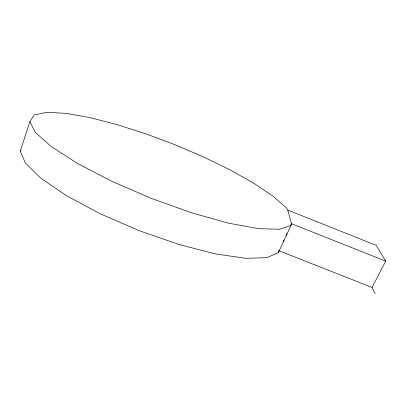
<?xml version="1.0" encoding="UTF-8"?>
<svg xmlns="http://www.w3.org/2000/svg" width="406" height="406" viewBox="0 0 406 406"><rect width="100%" height="100%" fill="white"/><g stroke="black" fill="none" stroke-linecap="round" stroke-linejoin="round"><path stroke-width="0.61" d="M291.006 225.411L291.447 223.665L287.808 210.1L286.372 207.877L272.817 195.991L253.618 183.111L230.116 169.911L203.568 156.965L175.128 144.79L145.937 133.858L117.156 124.642L90.066 117.633L66.097 113.35L46.878 112.305L34.195 114.964L29.831 121.638L20.3 151.103L25.268 162.897L40.717 178.092L66.279 195.575L100.135 213.718L139.04 230.623L178.873 244.463L215.464 253.902L245.427 258.297L266.646 257.703L278.313 252.715L291.006 225.411L279.739 229.253L258.759 228.69L228.796 223.229L191.962 212.917L151.656 198.509L112.122 181.426L77.566 163.506L51.323 146.627L35.276 132.336L29.831 121.638M278.313 252.715L278.871 250.72L372.043 287.433L375.154 293.695M283.063 241.702L283.85 240.012M285.946 235.5L286.991 233.247M290.397 225.919L291.447 223.665L385.7 261.139L372.043 287.433M20.3 151.103L20.929 150.058M287.808 210.1L376.174 245.351L385.7 261.139"/></g></svg>
